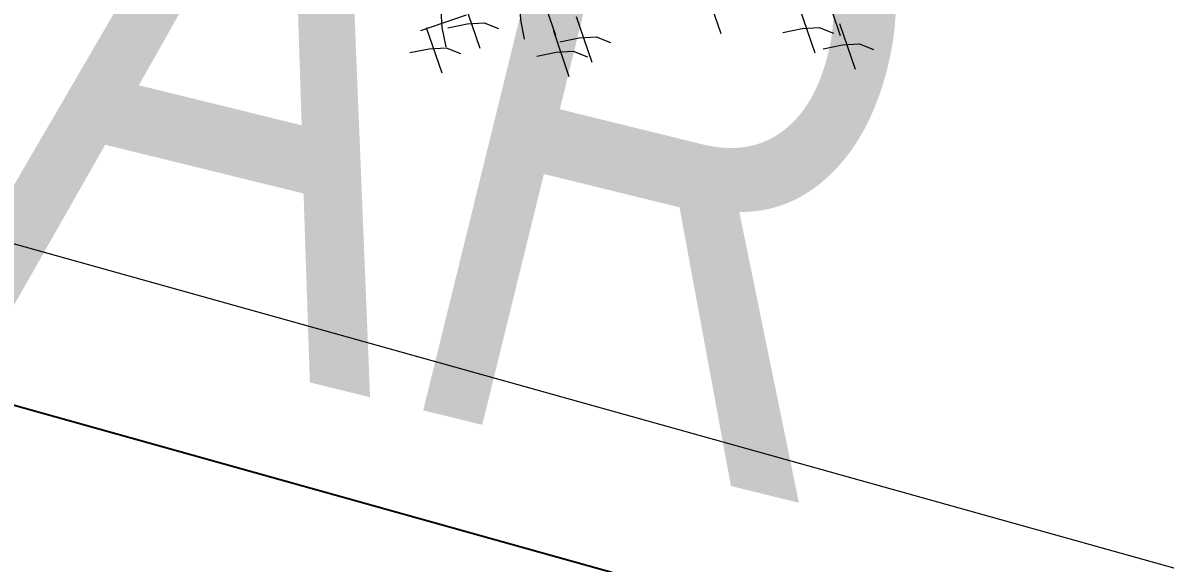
# Model space of a CAD drawing. Header units: millimetres. Extents: x 474016 to 477875, y 2288607 to 2292200.
# Drawn here: x 474612.65 to 474623.67, y 2289338.79 to 2289344 of the extents above; entities that cross this region are included whole.
import ezdxf
from ezdxf.enums import TextEntityAlignment as Align

# ---------------------------------------------------------------- set-up
doc = ezdxf.new("R2010")
doc.units = ezdxf.units.MM
doc.header["$LTSCALE"] = 50
for name, color, linetype, lineweight in [('BANQUETA', 251, 'Continuous', 5), ('EXT', 3, 'Continuous', 5), ('vialidad', 5, 'Continuous', 13)]:
    doc.layers.add(name, color=color, linetype=linetype, lineweight=lineweight)
doc.layers.add('CVL_LOTIF', color=1, linetype='Continuous')
doc.styles.get("Standard").update_dxf_attribs({"font": 'arial.ttf'})

# ---------------------------------------------------------------- blocks, each defined once
blk = doc.blocks.new('Plarbol-031')
for points in [[(2.12365, -1.1714), (2.345975, -1.3245)], [(2.30215, -1.273025), (2.5245, -1.426125)], [(2.312325, -1.441375), (2.38665, -1.359425), (2.4597, -1.29845), (2.542925, -1.2762)], [(2.066475, -1.334025), (2.288825, -1.487125)], [(2.07665, -1.50235), (2.150975, -1.420425), (2.224025, -1.359425), (2.307225, -1.3372)], [(1.5786, -1.56145), (1.80095, -1.714525)], [(0.936375, -2.39615), (0.854425, -2.321825), (0.793425, -2.248775), (0.7712, -2.16555)], [(0.839175, -2.12045), (1.0615, -2.27355)], [(1.09265, -2.1211), (1.314975, -2.2742)], [(1.1028, -2.289425), (1.177125, -2.2075), (1.250175, -2.1465), (1.3334, -2.124275)], [(1.037375, -2.262125), (1.2597, -2.415225)], [(1.047525, -2.43045), (1.12185, -2.348525), (1.194925, -2.287525), (1.278125, -2.2653)], [(0.54125, -2.432375), (0.763575, -2.585475)], [(0.4396, -2.702975), (0.5927, -2.48065)], [(0.60795, -2.692825), (0.526, -2.6185), (0.465, -2.54545), (0.442775, -2.462225)], [(0.5514, -2.6007), (0.625725, -2.51875), (0.698775, -2.457775), (0.782, -2.43555)], [(0.45295, -2.671225), (0.675275, -2.824325)], [(0.4631, -2.839575), (0.537425, -2.757625), (0.610475, -2.696625), (0.6937, -2.6744)]]:
    blk.add_lwpolyline(points)

msp = doc.modelspace()

# ---------------------------------------------------------------- linework, layer by layer
at = {"layer": 'BANQUETA'}
msp.add_lwpolyline([(474677.569, 2289323.71), (474557.179, 2289357.346, 0.414214), (474554.715, 2289355.958), (474541.529, 2289308.765, 0.414214), (474542.918, 2289306.301), (474663.307, 2289272.665)], format="xyb", dxfattribs=at)
at = {"layer": 'CVL_LOTIF'}
msp.add_lwpolyline([(474619.378, 2289338.41), (474609.747, 2289341.101), (474603.02, 2289317.023), (474612.651, 2289314.333)], close=True, dxfattribs=at)

# ---------------------------------------------------------------- block references
at = {"layer": 'EXT', "xscale": 1.71989999994179, "yscale": 1.71989999994179, "zscale": 1.71989999994179, "rotation": 323.4441516640488}
msp.add_blockref('Plarbol-031', (474618.653, 2289348.113), dxfattribs=at)

# ---------------------------------------------------------------- texts
at = {"layer": 'vialidad', "color": 5, "width": 0.75}
msp.add_text('UVA DE MAR', height=6, rotation=346.1813, dxfattribs=at).set_placement((474602.135, 2289346.848), align=Align.MIDDLE)

doc.saveas('drawing.dxf')
